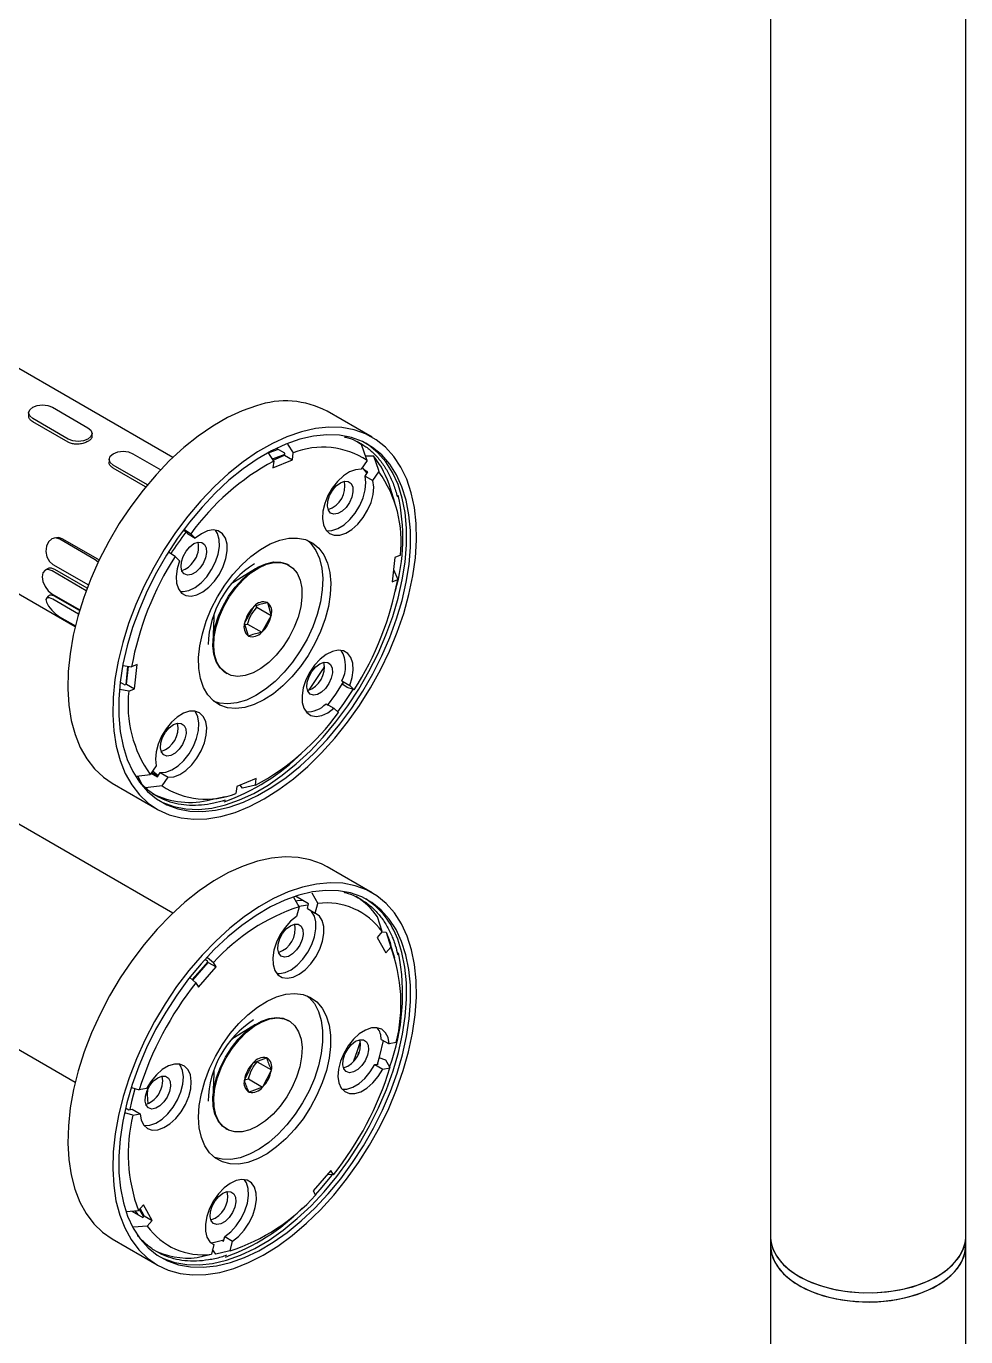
# Model space of a CAD drawing. Extents: x -1084 to 1049, y -151 to 450.
# Drawn here: x -527.2 to -457, y 95.3 to 193.1 of the extents above; entities that cross this region are included whole.
import ezdxf

# ---------------------------------------------------------------- set-up
doc = ezdxf.new("R2010")
doc.units = 0
doc.header["$LTSCALE"] = 23.1
doc.header["$MEASUREMENT"] = 0
doc.layers.get('0').update_dxf_attribs({"linetype": 'CONTINUOUS'})

msp = doc.modelspace()

# ---------------------------------------------------------------- linework, layer by layer
at = {"color": 7, "linetype": 'Continuous', "lineweight": 25}
for p, q in [((-471.58662, 307.57256), (-471.58662, 102.77738)), ((-457.00475, 102.77738), (-457.00475, 307.57256)), ((-516.22232, 160.94252), (-655.38003, 241.27656)), ((-662.67038, 228.64794), (-523.51266, 148.3139)), ((-516.22232, 126.92339), (-655.38003, 207.25742)), ((-662.67038, 194.62881), (-523.51266, 114.29477)), ((-525.21544, 164.69247), (-522.56405, 163.16186)), ((-501.34986, 162.45917), (-504.7039, 164.39542)), ((-526.9935, 164.26835), (-526.9936, 164.06763)), ((-524.03716, 162.08131), (-526.68855, 163.61192)), ((-524.03704, 162.31254), (-526.68843, 163.84315)), ((-522.25909, 162.53594), (-522.25899, 162.73666)), ((-508.35346, 161.53857), (-509.04751, 161.2919)), ((-507.86149, 161.25456), (-508.49371, 161.61953)), ((-507.65535, 161.9282), (-507.23124, 161.27592)), ((-502.44676, 162.12381), (-502.13034, 161.90344)), ((-520.98369, 160.79896), (-520.98379, 160.59824)), ((-519.20563, 161.22308), (-517.13216, 160.02609)), ((-508.68994, 160.6702), (-509.09028, 161.28593)), ((-508.74763, 160.16212), (-507.28893, 160.76784)), ((-508.68994, 160.6702), (-508.74763, 160.16212)), ((-508.74148, 160.74947), (-507.87813, 161.10797)), ((-507.87813, 161.10797), (-507.86149, 161.25456)), ((-507.87813, 161.10797), (-507.28893, 160.76784)), ((-507.28893, 160.76784), (-507.23124, 161.27592)), ((-501.71819, 160.71035), (-502.16733, 160.06006)), ((-501.83764, 161.05617), (-501.24362, 161.0571)), ((-518.25568, 158.74373), (-520.67874, 160.14254)), ((-518.12646, 158.90043), (-520.67862, 160.37376)), ((-501.65654, 159.86264), (-501.92494, 160.01758)), ((-501.86981, 159.55387), (-501.65654, 159.86264)), ((-501.86981, 159.55387), (-501.28061, 159.21373)), ((-501.28061, 159.21373), (-500.83147, 159.86402)), ((-499.64332, 157.58963), (-499.96329, 158.62284)), ((-524.91366, 154.95127), (-525.08794, 154.92404)), ((-522.0235, 153.30902), (-524.67489, 154.83963)), ((-521.83544, 153.33839), (-524.48682, 154.86901)), ((-515.29479, 155.41393), (-515.45014, 155.50361)), ((-515.36003, 155.57024), (-514.88342, 155.24352)), ((-515.13401, 155.26048), (-515.29479, 155.41393)), ((-515.13401, 155.26048), (-514.54482, 154.92034)), ((-514.54482, 154.92034), (-514.88342, 155.24352)), ((-516.05961, 153.54057), (-516.55072, 153.87722)), ((-499.22832, 153.6375), (-499.63947, 153.46677)), ((-525.17951, 152.95029), (-522.53064, 151.42113)), ((-521.79868, 153.12052), (-522.0235, 153.30902)), ((-516.05961, 153.54057), (-515.72101, 153.21739)), ((-507.53752, 152.89819), (-507.60019, 152.93437)), ((-499.63947, 153.46677), (-499.84416, 151.66415)), ((-525.59455, 152.61813), (-525.76835, 152.51791)), ((-522.69359, 150.99191), (-525.24764, 152.46633)), ((-522.62255, 151.18188), (-525.04747, 152.58175)), ((-510.05305, 152.63159), (-511.6136, 151.66515)), ((-499.84416, 151.66415), (-499.43301, 151.83488)), ((-499.73905, 152.58976), (-499.73187, 152.58798)), ((-499.73187, 152.58798), (-499.43301, 151.83488)), ((-525.24853, 150.76486), (-523.1722, 149.56622)), ((-525.50733, 150.59956), (-525.6647, 150.44269)), ((-523.26445, 149.25289), (-525.18086, 150.35921)), ((-523.19023, 149.5062), (-524.99271, 150.54675)), ((-510.86068, 148.5703), (-510.15188, 149.82731)), ((-509.94075, 149.75602), (-509.99775, 149.89651)), ((-509.94075, 149.75602), (-508.88019, 149.14377)), ((-509.16164, 150.11405), (-508.88019, 149.14377)), ((-524.6779, 149.05083), (-523.49897, 148.37025)), ((-513.17393, 148.96229), (-513.23044, 147.12759)), ((-508.88019, 149.14377), (-509.58899, 147.88675)), ((-510.57923, 147.60001), (-510.86068, 148.5703)), ((-510.83253, 148.47325), (-510.64954, 148.499)), ((-510.64954, 148.499), (-509.58899, 147.88675)), ((-519.94456, 145.41683), (-519.30546, 145.30051)), ((-519.6882, 144.00876), (-519.53674, 145.3426)), ((-518.89431, 145.47124), (-519.30546, 145.30051)), ((-519.099, 143.66862), (-518.89431, 145.47124)), ((-512.26601, 144.85205), (-512.20334, 144.81588)), ((-520.15493, 144.16046), (-519.80682, 143.9595)), ((-519.80682, 143.9595), (-519.6882, 144.00876)), ((-519.6882, 144.00876), (-519.099, 143.66862)), ((-504.06175, 143.27972), (-503.49807, 144.13482)), ((-503.60666, 144.25814), (-503.01746, 143.91801)), ((-503.44588, 144.10469), (-503.60666, 144.25814)), ((-503.20708, 143.76565), (-503.6064, 144.03109)), ((-503.49807, 144.13482), (-503.44588, 144.10469)), ((-502.67886, 143.59483), (-503.01746, 143.91801)), ((-519.51015, 143.49789), (-520.17824, 143.61949)), ((-519.51015, 143.49789), (-519.099, 143.66862)), ((-504.67538, 142.43251), (-504.06175, 143.27972)), ((-504.78285, 142.55519), (-504.19365, 142.21505)), ((-504.19365, 142.21505), (-503.85505, 141.89187)), ((-518.5209, 136.53238), (-518.84227, 137.15221)), ((-517.45786, 137.92166), (-517.907, 137.27137)), ((-517.83627, 137.37378), (-517.3736, 137.10669)), ((-517.47346, 137.25078), (-517.33091, 137.1685)), ((-517.3736, 137.10669), (-517.16033, 137.41547)), ((-517.16033, 137.41547), (-516.57114, 137.07533)), ((-517.02028, 136.42504), (-516.57114, 137.07533)), ((-520.74266, 136.61247), (-517.38861, 134.67622)), ((-511.44954, 136.36756), (-511.50723, 135.85947)), ((-509.99083, 136.97328), (-511.44954, 136.36756)), ((-511.0144, 136.25255), (-511.18884, 136.47581)), ((-510.04853, 136.46519), (-511.0144, 136.25255)), ((-510.04853, 136.46519), (-509.99083, 136.97328)), ((-513.37304, 135.39396), (-512.31829, 135.63356)), ((-501.34986, 128.44004), (-504.7039, 130.37629)), ((-505.83348, 128.43404), (-505.4011, 127.64445)), ((-506.79529, 127.38847), (-507.18456, 128.09932)), ((-506.08561, 127.60669), (-507.07529, 128.17802)), ((-506.79529, 127.38847), (-506.97679, 126.66891)), ((-506.1718, 127.26502), (-506.08561, 127.60669)), ((-506.1718, 127.26502), (-505.5826, 126.92488)), ((-505.5826, 126.92488), (-505.4011, 127.64445)), ((-500.59668, 125.53961), (-500.95038, 126.6567)), ((-500.59668, 125.53961), (-500.96929, 125.11303)), ((-500.6149, 125.51876), (-500.30064, 125.50526)), ((-500.30064, 125.50526), (-499.94694, 124.38817)), ((-500.96929, 125.11303), (-500.31954, 123.96159)), ((-500.31954, 123.96159), (-499.94694, 124.38817)), ((-499.64332, 123.5705), (-499.96329, 124.60371)), ((-513.63863, 123.33856), (-513.83549, 123.4522)), ((-513.5858, 123.24492), (-513.63863, 123.33856)), ((-513.63253, 123.61391), (-513.17974, 123.22933)), ((-514.74262, 121.92052), (-513.5858, 123.24492)), ((-514.31854, 121.39134), (-512.9966, 122.90479)), ((-513.5858, 123.24492), (-512.9966, 122.90479)), ((-512.9966, 122.90479), (-513.17974, 123.22933)), ((-514.50168, 121.71589), (-514.96552, 122.10984)), ((-514.50168, 121.71589), (-514.31854, 121.39134)), ((-510.05305, 118.61246), (-511.6136, 117.64602)), ((-507.53752, 118.87906), (-507.60019, 118.91524)), ((-511.6136, 117.64602), (-511.81567, 117.50618)), ((-500.6585, 117.49473), (-500.06931, 117.1546)), ((-502.35402, 116.50713), (-502.40849, 116.33104)), ((-502.35402, 116.50713), (-502.32909, 116.51171)), ((-502.33516, 116.49624), (-502.35402, 116.50713)), ((-499.53692, 117.25235), (-500.06931, 117.1546)), ((-510.87597, 114.45858), (-510.22234, 115.74093)), ((-510.22234, 115.74093), (-509.2168, 116.12025)), ((-509.92545, 115.82946), (-508.86489, 115.21722)), ((-501.13382, 115.61038), (-500.88102, 115.65679)), ((-501.13382, 115.61038), (-500.54462, 115.27024)), ((-500.88102, 115.65679), (-500.93719, 115.68921)), ((-500.84965, 116.15128), (-500.33696, 115.98084)), ((-513.17393, 114.94316), (-513.23044, 113.10846)), ((-510.8722, 114.47681), (-510.57909, 114.54712)), ((-510.57909, 114.54712), (-509.51853, 113.93487)), ((-508.86489, 115.21722), (-509.51853, 113.93487)), ((-500.54462, 115.27024), (-500.01223, 115.36799)), ((-519.30659, 113.89307), (-518.72624, 113.72914)), ((-518.19385, 113.82689), (-518.72624, 113.72914)), ((-509.51853, 113.93487), (-510.52407, 113.55555)), ((-519.20155, 111.84478), (-519.81699, 112.01862)), ((-519.75437, 112.37666), (-519.51115, 112.23626)), ((-519.51115, 112.23626), (-519.25836, 112.28267)), ((-519.25836, 112.28267), (-518.66916, 111.94253)), ((-519.20155, 111.84478), (-518.66916, 111.94253)), ((-512.26601, 110.83292), (-512.20334, 110.79674)), ((-504.41993, 107.70579), (-505.74187, 106.19234)), ((-504.23679, 107.38124), (-504.41993, 107.70579)), ((-504.23679, 107.38124), (-504.67372, 107.41523)), ((-505.74187, 106.19234), (-505.55873, 105.8678)), ((-519.7179, 104.64561), (-518.79153, 104.70896)), ((-518.41893, 105.13554), (-518.79153, 104.70896)), ((-518.35838, 104.32424), (-518.66027, 104.85923)), ((-517.76918, 103.9841), (-518.41893, 105.13554)), ((-519.28683, 104.67509), (-518.46588, 104.20117)), ((-519.02758, 104.67158), (-518.83469, 104.41408)), ((-518.46588, 104.20117), (-518.35838, 104.32424)), ((-518.35838, 104.32424), (-517.76918, 103.9841)), ((-518.14179, 103.55752), (-517.76918, 103.9841)), ((-518.14179, 103.55752), (-519.15802, 103.48803)), ((-512.43705, 102.42669), (-512.35087, 102.76836)), ((-512.35087, 102.76836), (-511.76168, 102.42822)), ((-471.58662, 102.77738), (-471.58662, 102.097)), ((-457.00475, 102.097), (-457.00475, 102.77738)), ((-520.74266, 102.59334), (-517.38861, 100.65709)), ((-513.39797, 102.312), (-513.11927, 102.35772)), ((-513.15587, 102.17225), (-513.33737, 101.45268)), ((-513.32357, 102.26906), (-513.15587, 102.17225)), ((-513.01757, 101.46325), (-513.24963, 101.80056)), ((-513.11927, 102.35772), (-512.41322, 102.52118)), ((-512.54097, 102.48668), (-512.43705, 102.42669)), ((-511.94318, 101.70866), (-511.76168, 102.42822)), ((-471.58662, 102.097), (-471.58662, 74.99707)), ((-457.00475, 74.99707), (-457.00475, 102.097))]:
    msp.add_line(p, q, dxfattribs=at)
at = {"color": 7, "linetype": 'Continuous', "lineweight": 25, "flags": 128}
for points in [[(-526.68843, 163.84315), (-526.91421, 164.03818), (-526.9935, 164.26817), (-526.91421, 164.49811), (-526.68843, 164.69298), (-526.35052, 164.82313), (-525.95193, 164.86873), (-525.55335, 164.82285), (-525.21544, 164.69247)], [(-509.9811, 164.79578), (-511.05609, 164.42149), (-512.14665, 163.91726), (-513.24259, 163.28778), (-514.33368, 162.53895), (-515.40974, 161.67776), (-516.46071, 160.71223), (-517.47679, 159.65139), (-518.44848, 158.50515), (-519.36673, 157.2842), (-520.22294, 155.99994), (-521.00913, 154.66437), (-521.71796, 153.28996), (-522.3428, 151.88953), (-522.87784, 150.47617), (-523.31806, 149.06307), (-523.65936, 147.66342), (-523.89855, 146.29029), (-524.03341, 144.9565), (-524.06266, 143.6745), (-523.98604, 142.45628), (-523.80427, 141.31319), (-523.51903, 140.25591), (-523.133, 139.29431), (-522.64977, 138.43738), (-522.07386, 137.69311), (-521.41065, 137.06845), (-520.74266, 136.61247)], [(-522.56405, 163.16186), (-522.33827, 162.96683), (-522.25899, 162.73684), (-522.33827, 162.5069), (-522.56405, 162.31203), (-522.90196, 162.18188), (-523.30055, 162.13628), (-523.69914, 162.18216), (-524.03704, 162.31254)], [(-506.62706, 162.85953), (-507.70205, 162.48524), (-508.7926, 161.98101), (-509.88854, 161.35154), (-510.97964, 160.60271), (-512.05569, 159.74151), (-513.10667, 158.77598), (-514.12274, 157.71514), (-515.09444, 156.5689), (-516.01268, 155.34795), (-516.86889, 154.0637), (-517.65509, 152.72813), (-518.36391, 151.35371), (-518.98876, 149.95329), (-519.52379, 148.53992), (-519.96401, 147.12682), (-520.30532, 145.72717), (-520.54451, 144.35404), (-520.67936, 143.02025), (-520.70862, 141.73826), (-520.632, 140.52003), (-520.45022, 139.37694), (-520.16499, 138.31966), (-519.77895, 137.35807), (-519.29573, 136.50113), (-518.71982, 135.75686), (-518.05661, 135.1322), (-517.31228, 134.63299), (-516.4938, 134.26387), (-515.60879, 134.02831), (-514.66553, 133.9285), (-513.67282, 133.96538), (-512.63993, 134.13859), (-511.5765, 134.44652), (-510.49246, 134.88629), (-509.39793, 135.45381), (-508.30313, 136.14376), (-507.21829, 136.94972), (-506.15353, 137.86415), (-505.1188, 138.87852), (-504.12375, 139.98335), (-503.17768, 141.16833), (-502.28941, 142.42239), (-501.46725, 143.73384), (-500.71887, 145.09041), (-500.05125, 146.47946), (-499.47063, 147.888), (-498.98244, 149.30288), (-498.59122, 150.7109), (-498.30063, 152.09892), (-498.11339, 153.45396), (-498.03124, 154.76338), (-498.05495, 156.01495), (-498.1843, 157.19699), (-498.41808, 158.29846), (-498.7541, 159.30907), (-499.18924, 160.2194), (-499.71943, 161.02094), (-500.33971, 161.7062), (-501.0443, 162.2688), (-501.82662, 162.70347), (-502.67936, 163.00616), (-503.59456, 163.17404), (-504.56368, 163.20555), (-505.57767, 163.10038), (-506.62706, 162.85953)], [(-506.73389, 162.30271), (-507.78329, 161.93638), (-508.84796, 161.4413), (-509.91764, 160.82224), (-510.98205, 160.08517), (-512.03093, 159.23717), (-513.05417, 158.28643), (-514.04192, 157.24208), (-514.98467, 156.1142), (-515.87334, 154.91364), (-516.69938, 153.65196), (-517.45482, 152.34133), (-518.13239, 150.99434), (-518.72557, 149.62399), (-519.22864, 148.24347), (-519.63676, 146.86607), (-519.946, 145.50505), (-520.15338, 144.17353), (-520.2569, 142.88433), (-520.25557, 141.64987), (-520.1494, 140.48202), (-519.9394, 139.39205), (-519.62761, 138.39044), (-519.21703, 137.48684), (-518.71161, 136.68996), (-518.11621, 136.00747), (-517.43658, 135.44594), (-516.67925, 135.01078), (-515.85153, 134.70618), (-514.96137, 134.53507), (-514.01736, 134.49911), (-513.02859, 134.59863), (-512.00458, 134.83269), (-510.95518, 135.19902), (-509.89051, 135.69409), (-508.82083, 136.31315), (-507.75642, 137.05022), (-506.70754, 137.89822), (-505.6843, 138.84897), (-504.69655, 139.89331), (-503.7538, 141.02119), (-502.86513, 142.22175), (-502.03909, 143.48343), (-501.28365, 144.79407), (-500.60608, 146.14105), (-500.0129, 147.5114), (-499.50983, 148.89193), (-499.10171, 150.26933), (-498.79247, 151.63034), (-498.58509, 152.96186), (-498.48157, 154.25106), (-498.4829, 155.48553), (-498.58907, 156.65337), (-498.79907, 157.74335), (-499.11086, 158.74496), (-499.52144, 159.64855), (-500.02686, 160.44543), (-500.62226, 161.12792), (-501.30189, 161.68945), (-502.05922, 162.12462), (-502.88694, 162.42922), (-503.7771, 162.60032), (-504.72111, 162.63629), (-505.70988, 162.53676), (-506.73389, 162.30271)], [(-517.22206, 135.30492), (-516.97385, 135.18085), (-516.14612, 134.87625), (-515.25597, 134.70514), (-514.31196, 134.66918), (-513.32319, 134.7687), (-512.29917, 135.00275), (-511.24978, 135.36908), (-510.18511, 135.86416), (-509.11542, 136.48322), (-508.05102, 137.22029), (-507.00214, 138.06829), (-505.9789, 139.01903), (-504.99115, 140.06338), (-504.0484, 141.19126), (-503.15972, 142.39182), (-502.33369, 143.6535), (-501.57825, 144.96414), (-500.90068, 146.31112), (-500.3075, 147.68147), (-499.80442, 149.06199), (-499.3963, 150.43939), (-499.08707, 151.80041), (-498.87969, 153.13193), (-498.77617, 154.42113), (-498.7775, 155.6556), (-498.88367, 156.82344), (-499.09367, 157.91341), (-499.40546, 158.91502), (-499.81604, 159.81862), (-500.32146, 160.6155), (-500.91686, 161.29799), (-501.59649, 161.85952), (-501.81101, 162.00054)], [(-501.71819, 160.71035), (-501.76342, 160.84131), (-502.13034, 161.90344)], [(-520.67862, 160.37376), (-520.90441, 160.56879), (-520.98369, 160.79878), (-520.90441, 161.02872), (-520.67862, 161.22359), (-520.34072, 161.35374), (-519.94213, 161.39934), (-519.54354, 161.35346), (-519.20563, 161.22308)], [(-507.87175, 161.16417), (-508.72225, 160.84239), (-508.74765, 160.83142)], [(-501.24362, 161.0571), (-500.8767, 159.99498), (-500.83147, 159.86402)], [(-502.16733, 160.06006), (-502.5857, 160.02886), (-503.03527, 159.85938), (-503.49053, 159.56122), (-503.92563, 159.15134), (-504.31586, 158.65299), (-504.63907, 158.09447), (-504.87689, 157.5075), (-505.01584, 156.92541), (-505.04801, 156.38124), (-504.97159, 155.9059), (-504.79091, 155.52637), (-504.51623, 155.2642), (-504.16314, 155.13428), (-503.75171, 155.14398), (-503.30528, 155.29276), (-502.8492, 155.57217), (-502.40938, 155.96634), (-502.01077, 156.45289), (-501.67603, 157.00419), (-501.42415, 157.58895), (-501.26943, 158.17396), (-501.22066, 158.726), (-501.28061, 159.21373)], [(-504.7515, 155.47428), (-504.3409, 155.48412), (-503.89447, 155.6329), (-503.4384, 155.9123), (-502.99857, 156.30647), (-502.59997, 156.79302), (-502.26523, 157.34433), (-502.01334, 157.92909), (-501.85863, 158.51409), (-501.80986, 159.06614), (-501.86981, 159.55387)], [(-501.71552, 159.77725), (-501.98751, 160.08381), (-502.08373, 160.18111)], [(-504.30097, 158.4836), (-504.0215, 158.81321), (-503.70986, 159.04749), (-503.39981, 159.16105), (-503.12496, 159.14158), (-502.91509, 158.9912), (-502.79294, 158.7262), (-502.77176, 158.37529), (-502.85383, 157.97651), (-503.03026, 157.57307), (-503.28193, 157.20868), (-503.58158, 156.92284), (-503.89672, 156.74652), (-504.19321, 156.69882), (-504.43892, 156.78492), (-504.60722, 156.99548), (-504.67988, 157.3077), (-504.64902, 157.68772), (-504.51798, 158.09438), (-504.30097, 158.4836)], [(-524.67489, 154.83963), (-524.97594, 154.93043), (-525.26957, 154.86358), (-525.51108, 154.64928), (-525.66369, 154.32013), (-525.70419, 153.92626), (-525.62639, 153.52762), (-525.44215, 153.1849), (-525.17951, 152.95029)], [(-515.72101, 153.21739), (-515.90314, 152.62913), (-515.98112, 152.06496), (-515.95052, 151.55691), (-515.81308, 151.13381), (-515.5766, 150.81971), (-515.25452, 150.63242), (-514.86511, 150.58259), (-514.43049, 150.67304), (-513.97534, 150.89864), (-513.52549, 151.24658), (-513.1065, 151.6971), (-512.74215, 152.22463), (-512.45313, 152.7992), (-512.25585, 153.3882), (-512.16151, 153.95819), (-512.17547, 154.47679), (-512.29693, 154.91456), (-512.51901, 155.24665), (-512.82908, 155.4542), (-513.20955, 155.52542), (-513.63881, 155.45628), (-514.09248, 155.2507), (-514.54482, 154.92034)], [(-515.68494, 150.93419), (-515.45431, 150.92273), (-515.01969, 151.01318), (-514.56453, 151.23878), (-514.11469, 151.58672), (-513.6957, 152.03724), (-513.33135, 152.56477), (-513.04233, 153.13934), (-512.84505, 153.72834), (-512.75071, 154.29832), (-512.76467, 154.81692), (-512.88613, 155.2547), (-513.04196, 155.51247)], [(-515.23441, 153.94352), (-514.95494, 154.27313), (-514.6433, 154.5074), (-514.33325, 154.62096), (-514.0584, 154.60149), (-513.84853, 154.45111), (-513.72639, 154.18611), (-513.7052, 153.8352), (-513.78727, 153.43642), (-513.9637, 153.03298), (-514.21538, 152.66859), (-514.51502, 152.38275), (-514.83016, 152.20643), (-515.12665, 152.15873), (-515.37237, 152.24483), (-515.54067, 152.4554), (-515.61333, 152.76761), (-515.58246, 153.14763), (-515.45143, 153.55429), (-515.23441, 153.94352)], [(-512.33975, 151.40291), (-511.73439, 152.20334), (-511.07862, 152.92628), (-510.38641, 153.55632), (-509.67253, 154.08004), (-508.95219, 154.48627), (-508.24073, 154.76636), (-507.55332, 154.91433), (-506.90462, 154.92704), (-506.30845, 154.80421), (-505.77751, 154.54846), (-505.32312, 154.16524), (-504.95497, 153.66271), (-504.6809, 153.0516), (-504.50676, 152.34492), (-504.43625, 151.55773), (-504.47088, 150.70682), (-504.60991, 149.81031), (-504.85037, 148.88733), (-505.18715, 147.95752), (-505.61306, 147.04073), (-506.11903, 146.15647), (-506.69427, 145.32361), (-507.32652, 144.55989), (-508.00231, 143.88159), (-508.70723, 143.30317), (-509.42626, 142.83695), (-510.14408, 142.49287), (-510.84538, 142.27827), (-511.51522, 142.19771), (-512.13933, 142.25292), (-512.70439, 142.44272), (-513.19837, 142.76306), (-513.61074, 143.20712), (-513.9327, 143.76542), (-514.15741, 144.42609), (-514.28006, 145.17502), (-514.29805, 145.99626), (-514.21099, 146.8723), (-514.02074, 147.78448), (-513.73134, 148.71336), (-513.34898, 149.63913), (-512.8818, 150.54206), (-512.33975, 151.40291)], [(-506.18734, 154.75988), (-505.91232, 154.50537), (-505.54417, 154.00285), (-505.2701, 153.39174), (-505.09596, 152.68506), (-505.02545, 151.89787), (-505.06008, 151.04696), (-505.1991, 150.15045), (-505.43957, 149.22746), (-505.77635, 148.29766), (-506.20226, 147.38086), (-506.70822, 146.49661), (-507.28346, 145.66375), (-507.91572, 144.90003), (-508.59151, 144.22173), (-509.29643, 143.64331), (-510.01546, 143.17709), (-510.73328, 142.83301), (-511.43458, 142.6184), (-512.10442, 142.53785), (-512.72852, 142.59306), (-513.14033, 142.71565)], [(-512.26601, 144.85205), (-512.36262, 144.91265), (-512.72221, 145.24744), (-512.99216, 145.69941), (-513.16378, 146.25402), (-513.23157, 146.89347), (-513.19334, 147.59719), (-513.05032, 148.34256), (-512.80712, 149.10563), (-512.47154, 149.86188), (-512.05438, 150.58699), (-511.56903, 151.25766), (-511.03111, 151.85233), (-510.45789, 152.3519), (-509.86781, 152.7403), (-509.27982, 153.00506), (-508.71284, 153.13765), (-508.18507, 153.13383), (-507.71349, 152.99371), (-507.60019, 152.93437)], [(-506.66882, 149.7841), (-506.86271, 149.02683), (-507.15327, 148.2641), (-507.53116, 147.52043), (-507.98424, 146.81972), (-508.49795, 146.18449), (-509.05576, 145.63516), (-509.63976, 145.18938), (-510.23118, 144.86148), (-510.811, 144.662), (-511.36059, 144.59736), (-511.86228, 144.66962), (-512.29995, 144.87647), (-512.65954, 145.21126), (-512.92949, 145.66323), (-513.10111, 146.21785), (-513.1689, 146.85729), (-513.13067, 147.56101), (-512.98765, 148.30638), (-512.74445, 149.06945), (-512.40887, 149.8257), (-511.99171, 150.55081), (-511.50636, 151.22148), (-510.96844, 151.81616), (-510.39522, 152.31572), (-509.80514, 152.70413), (-509.21715, 152.96888), (-508.65017, 153.10147), (-508.1224, 153.09765), (-507.65082, 152.95753), (-507.25057, 152.68561), (-506.93453, 152.29065), (-506.71286, 151.78532), (-506.59267, 151.18587), (-506.57783, 150.51158), (-506.66882, 149.7841)], [(-525.24764, 152.46633), (-525.52952, 152.56428), (-525.76855, 152.5178), (-525.92835, 152.33396), (-525.98458, 152.04077), (-525.92869, 151.68284), (-525.76918, 151.31468), (-525.53034, 150.99233), (-525.24853, 150.76486)], [(-511.6136, 151.66515), (-511.75251, 151.5722), (-511.81567, 151.52531)], [(-525.18086, 150.35921), (-525.44356, 150.47211), (-525.62798, 150.46824), (-525.70605, 150.34817), (-525.66588, 150.13019), (-525.51358, 149.84748), (-525.27234, 149.54308), (-524.97889, 149.26334), (-524.6779, 149.05083)], [(-513.15388, 149.20721), (-513.15927, 149.16304), (-513.17393, 148.96229)], [(-503.01746, 143.91801), (-502.83533, 144.50626), (-502.75735, 145.07043), (-502.78795, 145.57849), (-502.92539, 146.00158), (-503.16187, 146.31569), (-503.48395, 146.50297), (-503.87336, 146.5528), (-504.30798, 146.46235), (-504.76313, 146.23675), (-505.21298, 145.88881), (-505.63197, 145.43829), (-505.99632, 144.91076), (-506.28534, 144.33619), (-506.48262, 143.74719), (-506.57696, 143.17721), (-506.563, 142.65861), (-506.44154, 142.22083), (-506.21946, 141.88874), (-505.90939, 141.68119), (-505.52892, 141.60997), (-505.09966, 141.67911), (-504.64599, 141.8847), (-504.19365, 142.21505)], [(-519.59859, 145.34846), (-519.64046, 145.03445), (-519.73368, 143.98987)], [(-505.83518, 144.97238), (-505.55571, 145.30199), (-505.24407, 145.53627), (-504.93402, 145.64983), (-504.65917, 145.63036), (-504.44931, 145.47998), (-504.32716, 145.21497), (-504.30597, 144.86407), (-504.38804, 144.46529), (-504.56447, 144.06185), (-504.81615, 143.69746), (-505.11579, 143.41162), (-505.43093, 143.23529), (-505.72743, 143.1876), (-505.97314, 143.2737), (-506.14144, 143.48426), (-506.2141, 143.79648), (-506.18323, 144.1765), (-506.0522, 144.58316), (-505.83518, 144.97238)], [(-503.90294, 141.93758), (-503.45432, 142.56189), (-502.75709, 143.6162)], [(-502.67886, 143.59483), (-502.73683, 143.61357), (-503.20708, 143.76565)], [(-516.57114, 137.07533), (-516.15277, 137.10653), (-515.7032, 137.27602), (-515.24793, 137.57417), (-514.81284, 137.98406), (-514.42261, 138.48241), (-514.0994, 139.04092), (-513.86158, 139.62789), (-513.72263, 140.20998), (-513.69046, 140.75415), (-513.76688, 141.2295), (-513.94756, 141.60903), (-514.22224, 141.8712), (-514.57533, 142.00112), (-514.98676, 141.99141), (-515.43319, 141.84263), (-515.88927, 141.56323), (-516.32909, 141.16906), (-516.72769, 140.68251), (-517.06244, 140.1312), (-517.31432, 139.54644), (-517.46904, 138.96144), (-517.51781, 138.40939), (-517.45786, 137.92166)], [(-517.16033, 137.41547), (-516.74197, 137.44667), (-516.29239, 137.61615), (-515.83713, 137.91431), (-515.40203, 138.32419), (-515.0118, 138.82254), (-514.6886, 139.38106), (-514.45078, 139.96803), (-514.31183, 140.55012), (-514.27966, 141.09429), (-514.35608, 141.56963), (-514.53676, 141.94916), (-514.57617, 142.00125)], [(-516.76863, 140.43229), (-516.48916, 140.7619), (-516.17751, 140.99618), (-515.86747, 141.10974), (-515.59262, 141.09027), (-515.38275, 140.93989), (-515.2606, 140.67489), (-515.23942, 140.32398), (-515.32149, 139.9252), (-515.49792, 139.52176), (-515.74959, 139.15737), (-516.04924, 138.87153), (-516.36438, 138.69521), (-516.66087, 138.64751), (-516.90658, 138.73361), (-517.07488, 138.94418), (-517.14754, 139.25639), (-517.11668, 139.63641), (-516.98564, 140.04307), (-516.76863, 140.43229)], [(-518.97073, 137.13585), (-518.94173, 137.13954), (-517.907, 137.27137)], [(-517.50554, 137.26948), (-517.72191, 137.3454), (-517.82735, 137.38669)], [(-517.7852, 137.44773), (-517.54745, 137.29442), (-517.47346, 137.25078)], [(-517.72647, 137.53275), (-517.6257, 137.44203), (-517.31462, 137.19208)], [(-517.02028, 136.42504), (-518.05501, 136.29321), (-518.23852, 136.26984)], [(-504.7039, 130.37629), (-505.11392, 130.58994), (-505.96119, 130.90355), (-506.8716, 131.08253), (-507.83664, 131.12522), (-508.84731, 131.03122), (-509.89416, 130.8014), (-510.96743, 130.43791), (-512.0571, 129.94415), (-513.15298, 129.32471), (-514.24486, 128.5854), (-515.32252, 127.7331), (-516.37592, 126.77579), (-517.39521, 125.72239), (-518.37089, 124.58274), (-519.29383, 123.36748), (-520.15543, 122.08796), (-520.94763, 120.75612), (-521.66304, 119.38441), (-522.29499, 117.98562), (-522.83757, 116.57282), (-523.28571, 115.1592), (-523.63524, 113.75796), (-523.88288, 112.38217), (-524.02633, 111.04469), (-524.06425, 109.758), (-523.99628, 108.53412), (-523.82305, 107.38448), (-523.54619, 106.3198), (-523.16828, 105.35003), (-522.69285, 104.48422), (-522.12433, 103.73046), (-521.46804, 103.09578), (-520.74266, 102.59334)], [(-498.72285, 125.21092), (-499.15002, 126.12978), (-499.6726, 126.94051), (-500.28572, 127.63555), (-500.98365, 128.20839), (-501.75988, 128.65369), (-502.60715, 128.9673), (-503.51755, 129.14629), (-504.4826, 129.18898), (-505.49326, 129.09497), (-506.54012, 128.86515), (-507.61339, 128.50166), (-508.70306, 128.0079), (-509.79894, 127.38846), (-510.89081, 126.64915), (-511.96848, 125.79685), (-513.02188, 124.83954), (-514.04117, 123.78614), (-515.01684, 122.64649), (-515.93979, 121.43123), (-516.80138, 120.15171), (-517.59358, 118.81987), (-518.309, 117.44816), (-518.94095, 116.04937), (-519.48353, 114.63657), (-519.93167, 113.22295), (-520.28119, 111.82171), (-520.52884, 110.44592), (-520.67229, 109.10844), (-520.7102, 107.82176), (-520.64223, 106.59788), (-520.46901, 105.44823), (-520.19215, 104.38355), (-519.81423, 103.41378), (-519.3388, 102.54797), (-518.77028, 101.79421), (-518.11399, 101.15953), (-517.37605, 100.64986), (-516.56336, 100.26996), (-515.68349, 100.02337), (-514.74467, 99.91241), (-513.75566, 99.93809), (-512.7257, 100.1002), (-511.66439, 100.3972), (-510.58166, 100.82633), (-509.48761, 101.38358), (-508.39245, 102.06374), (-507.30642, 102.86048), (-506.23964, 103.76634), (-505.20208, 104.77288), (-504.20343, 105.87068), (-503.25301, 107.04952), (-502.3597, 108.29836), (-501.53183, 109.60557), (-500.77714, 110.95892), (-500.10267, 112.34579), (-499.51473, 113.75323), (-499.01879, 115.16809), (-498.61948, 116.57717), (-498.32055, 117.96731), (-498.12478, 119.32553), (-498.03399, 120.63914), (-498.04903, 121.8959), (-498.16977, 123.08405), (-498.39508, 124.1925), (-498.72285, 125.21092)], [(-499.13764, 124.7955), (-499.55532, 125.69156), (-500.06752, 126.4803), (-500.66929, 127.15414), (-501.35485, 127.70657), (-502.1176, 128.13229), (-502.95018, 128.42719), (-503.84458, 128.58843), (-504.79218, 128.61446), (-505.78387, 128.50502), (-506.81008, 128.26118), (-507.86094, 127.88528), (-508.92632, 127.38094), (-509.99597, 126.75301), (-511.05959, 126.00755), (-512.10693, 125.15173), (-513.1279, 124.1938), (-514.11267, 123.14298), (-515.05176, 122.00939), (-515.93612, 120.80395), (-516.75725, 119.53827), (-517.50722, 118.22453), (-518.17882, 116.87539), (-518.76557, 115.50385), (-519.26184, 114.1231), (-519.66283, 112.74645), (-519.96469, 111.38716), (-520.16452, 110.05831), (-520.26037, 108.7727), (-520.25134, 107.54272), (-520.13751, 106.38021), (-519.91997, 105.29637), (-519.60083, 104.30163), (-519.18315, 103.40557), (-518.67095, 102.61683), (-518.06918, 101.94299), (-517.38362, 101.39056), (-516.62087, 100.96484), (-515.78829, 100.66994), (-514.89389, 100.5087), (-513.94629, 100.48267), (-512.9546, 100.59211), (-511.92839, 100.83595), (-510.87753, 101.21185), (-509.81215, 101.71619), (-508.74249, 102.34412), (-507.67888, 103.08958), (-506.63154, 103.9454), (-505.61057, 104.90333), (-504.6258, 105.95415), (-503.68671, 107.08774), (-502.80235, 108.29318), (-501.98122, 109.55886), (-501.23125, 110.8726), (-500.55965, 112.22174), (-499.9729, 113.59328), (-499.47663, 114.97403), (-499.07564, 116.35068), (-498.77378, 117.70997), (-498.57395, 119.03882), (-498.4781, 120.32443), (-498.48713, 121.55441), (-498.60096, 122.71692), (-498.8185, 123.80076), (-499.13764, 124.7955)], [(-506.5317, 127.86421), (-506.9137, 127.83084), (-507.01142, 127.8188)], [(-506.10945, 127.5122), (-506.32451, 127.4907), (-506.78398, 127.42217)], [(-506.97679, 126.66891), (-507.42524, 126.31276), (-507.84103, 125.85572), (-508.20056, 125.32372), (-508.4834, 124.74697), (-508.67351, 124.15823), (-508.76008, 123.59092), (-508.7382, 123.07725), (-508.60911, 122.64639), (-508.38015, 122.3228), (-508.0643, 122.12486), (-507.67952, 122.0638), (-507.24764, 122.1431), (-506.79318, 122.35824), (-506.34196, 122.69702), (-505.91959, 123.14019), (-505.55005, 123.6626), (-505.25432, 124.23458), (-505.0492, 124.82366), (-504.94633, 125.39639), (-504.95156, 125.92024), (-505.06459, 126.36548), (-505.27899, 126.70682), (-505.5826, 126.92488)], [(-508.45182, 122.41445), (-508.26872, 122.40394), (-507.83684, 122.48323), (-507.38238, 122.69837), (-506.93116, 123.03715), (-506.50878, 123.48033), (-506.13924, 124.00274), (-505.84352, 124.57472), (-505.6384, 125.1638), (-505.53553, 125.73652), (-505.54076, 126.26038), (-505.65378, 126.70561), (-505.86819, 127.04696), (-506.0041, 127.16821)], [(-507.13032, 126.10063), (-506.8528, 126.08829), (-506.63885, 125.94456), (-506.51162, 125.68501), (-506.48493, 125.33777), (-506.56165, 124.94047), (-506.73348, 124.53616), (-506.98179, 124.16866), (-507.27967, 123.87778), (-507.59485, 123.69506), (-507.89317, 123.64029), (-508.1423, 123.7194), (-508.31525, 123.92383), (-508.39327, 124.23142), (-508.36791, 124.60884), (-508.24192, 125.01519), (-508.02895, 125.40643), (-507.75208, 125.74017), (-507.44131, 125.98024), (-507.13032, 126.10063)], [(-500.30064, 125.50526), (-500.00375, 124.7309), (-499.96329, 124.60371)], [(-517.22206, 101.28579), (-516.91547, 101.13491), (-516.08289, 100.84001), (-515.18849, 100.67877), (-514.24089, 100.65274), (-513.2492, 100.76218), (-512.22299, 101.00602), (-511.17213, 101.38192), (-510.10674, 101.88626), (-509.03709, 102.51419), (-507.97348, 103.25965), (-506.92614, 104.11546), (-505.90517, 105.0734), (-504.9204, 106.12422), (-503.98131, 107.2578), (-503.09694, 108.46325), (-502.27582, 109.72893), (-501.52585, 111.04267), (-500.85425, 112.3918), (-500.26749, 113.76335), (-499.77123, 115.1441), (-499.37023, 116.52075), (-499.06837, 117.88004), (-498.86855, 119.20889), (-498.7727, 120.4945), (-498.78173, 121.72448), (-498.89556, 122.88699), (-499.11309, 123.97083), (-499.43224, 124.96557)], [(-513.60605, 123.28082), (-514.16571, 122.67472), (-514.77286, 121.96021)], [(-507.77693, 120.86117), (-507.11386, 120.91875), (-506.49886, 120.84057), (-505.94504, 120.62828), (-505.4642, 120.28642), (-505.06658, 119.82226), (-504.76067, 119.2457), (-504.55299, 118.56903), (-504.44795, 117.80667), (-504.4478, 116.97487), (-504.55255, 116.09136), (-504.75995, 115.17497), (-505.06559, 114.24522), (-505.46296, 113.32195), (-505.94358, 112.42481), (-506.49721, 111.57294), (-507.11206, 110.78449), (-507.77501, 110.07626), (-508.47195, 109.46335), (-509.188, 108.95883), (-509.90792, 108.57344), (-510.61636, 108.3154), (-511.29822, 108.19021), (-511.93896, 108.20054), (-512.52494, 108.34616), (-513.04365, 108.62398), (-513.48406, 109.02807), (-513.83676, 109.54982), (-514.09424, 110.17811), (-514.25102, 110.89954), (-514.30376, 111.69875), (-514.25132, 112.5587), (-514.09483, 113.46106), (-513.83762, 114.3866), (-513.48518, 115.31559), (-513.04501, 116.22823), (-512.5265, 117.10508), (-511.94069, 117.92743), (-511.30008, 118.67777), (-510.61832, 119.34011), (-509.90994, 119.90032), (-509.19003, 120.34646), (-508.47394, 120.66904), (-507.77693, 120.86117)], [(-506.18734, 120.74075), (-506.05339, 120.62655), (-505.65578, 120.16239), (-505.34987, 119.58584), (-505.14218, 118.90917), (-505.03715, 118.14681), (-505.037, 117.31501), (-505.14174, 116.4315), (-505.34915, 115.5151), (-505.65479, 114.58536), (-506.05215, 113.66208), (-506.53278, 112.76495), (-507.08641, 111.91307), (-507.70126, 111.12462), (-508.36421, 110.4164), (-509.06114, 109.80349), (-509.7772, 109.29896), (-510.49712, 108.91358), (-511.20556, 108.65554), (-511.88741, 108.53035), (-512.52816, 108.54067), (-513.11413, 108.6863), (-513.14033, 108.69651)], [(-512.26601, 110.83292), (-512.52706, 111.0219), (-512.84948, 111.40846), (-513.07816, 111.90642), (-513.20576, 112.49975), (-513.22817, 113.1694), (-513.14467, 113.89384), (-512.95796, 114.64979), (-512.67402, 115.41294), (-512.30198, 116.15877), (-511.85381, 116.86332), (-511.34391, 117.50393), (-510.78866, 118.06001), (-510.20591, 118.51369), (-509.61439, 118.85039), (-509.03312, 119.0593), (-508.48078, 119.13368), (-507.97511, 119.07116), (-507.60019, 118.91524)], [(-508.73268, 111.91826), (-509.30398, 111.41134), (-509.89348, 111.01455), (-510.48224, 110.74064), (-511.05134, 110.59843), (-511.58249, 110.59247), (-512.05861, 110.72297), (-512.46439, 110.98572), (-512.78681, 111.37229), (-513.01549, 111.87024), (-513.14309, 112.46358), (-513.1655, 113.13322), (-513.082, 113.85766), (-512.89529, 114.61361), (-512.61135, 115.37676), (-512.23931, 116.1226), (-511.79114, 116.82714), (-511.28124, 117.46775), (-510.72599, 118.02383), (-510.14324, 118.47751), (-509.55172, 118.81422), (-508.97045, 119.02312), (-508.41811, 119.0975), (-507.91244, 119.03498), (-507.4697, 118.83756), (-507.10413, 118.51159), (-506.82747, 118.06754), (-506.64861, 117.51969), (-506.5733, 116.88565), (-506.60397, 116.18579), (-506.73962, 115.4426), (-506.9759, 114.67998), (-507.30521, 113.92244), (-507.71697, 113.19432), (-508.19795, 112.51903), (-508.73268, 111.91826)], [(-500.06931, 117.1546), (-500.15353, 117.62383), (-500.34146, 117.99548), (-500.62243, 118.24844), (-500.98048, 118.36836), (-501.39528, 118.34843), (-501.84328, 118.18977), (-502.29905, 117.9014), (-502.73669, 117.49968), (-503.13138, 117.00744), (-503.46069, 116.45261), (-503.70592, 115.8667), (-503.85316, 115.28299), (-503.89404, 114.7346), (-503.82624, 114.25268), (-503.65362, 113.8646), (-503.38596, 113.59238), (-503.03847, 113.45148), (-502.63089, 113.44991), (-502.18635, 113.58776), (-501.73009, 113.85719), (-501.28802, 114.2429), (-500.88524, 114.72301), (-500.54462, 115.27024)], [(-502.26024, 117.47022), (-501.98273, 117.45788), (-501.76877, 117.31414), (-501.64155, 117.05459), (-501.61485, 116.70735), (-501.69158, 116.31005), (-501.8634, 115.90574), (-502.11171, 115.53824), (-502.40959, 115.24736), (-502.72477, 115.06464), (-503.02309, 115.00987), (-503.27223, 115.08898), (-503.44518, 115.29341), (-503.5232, 115.601), (-503.49784, 115.97842), (-503.37185, 116.38477), (-503.15888, 116.77601), (-502.882, 117.10975), (-502.57123, 117.34983), (-502.26024, 117.47022)], [(-502.69456, 115.88606), (-502.42261, 116.67471), (-502.21807, 117.33654)], [(-500.95093, 115.64395), (-500.77149, 116.26774), (-500.5008, 117.4037)], [(-518.66916, 111.94253), (-518.58494, 111.4733), (-518.39701, 111.10165), (-518.11604, 110.84869), (-517.75799, 110.72877), (-517.34319, 110.7487), (-516.89519, 110.90736), (-516.43942, 111.19573), (-516.00178, 111.59745), (-515.60709, 112.08969), (-515.27778, 112.64452), (-515.03255, 113.23043), (-514.88531, 113.81414), (-514.84443, 114.36253), (-514.91223, 114.84445), (-515.08485, 115.23253), (-515.35251, 115.50475), (-515.7, 115.64565), (-516.10758, 115.64722), (-516.55212, 115.50937), (-517.00838, 115.23995), (-517.45045, 114.85423), (-517.85323, 114.37412), (-518.19385, 113.82689)], [(-518.37456, 111.07281), (-518.34719, 111.0689), (-517.93239, 111.08884), (-517.48439, 111.2475), (-517.02862, 111.53587), (-516.59097, 111.93758), (-516.19629, 112.42983), (-515.86698, 112.98465), (-515.62174, 113.57056), (-515.47451, 114.15428), (-515.43362, 114.70267), (-515.50142, 115.18458), (-515.67405, 115.57267), (-515.73158, 115.65109)], [(-503.57083, 113.78254), (-503.22009, 113.79005), (-502.77554, 113.92789), (-502.31928, 114.19732), (-501.87721, 114.58304), (-501.47443, 115.06314), (-501.13382, 115.61038)], [(-500.33696, 115.98084), (-500.04786, 115.43525), (-500.01223, 115.36799)], [(-517.03872, 114.75685), (-516.7612, 114.74451), (-516.54724, 114.60078), (-516.42002, 114.34123), (-516.39333, 113.99399), (-516.47005, 113.59669), (-516.64188, 113.19238), (-516.89018, 112.82488), (-517.18807, 112.534), (-517.50325, 112.35128), (-517.80157, 112.29651), (-518.0507, 112.37562), (-518.22365, 112.58005), (-518.30167, 112.88764), (-518.27631, 113.26506), (-518.15032, 113.67141), (-517.93735, 114.06265), (-517.66048, 114.39639), (-517.34971, 114.63646), (-517.03872, 114.75685)], [(-513.15388, 115.18808), (-513.17138, 115.00175), (-513.17393, 114.94316)], [(-519.06169, 113.80991), (-519.30814, 112.86437), (-519.44125, 112.24909)], [(-518.12475, 113.72931), (-518.13211, 113.38126), (-518.09475, 112.69053)], [(-511.76168, 102.42822), (-511.31323, 102.78437), (-510.89744, 103.24141), (-510.53791, 103.77341), (-510.25507, 104.35016), (-510.06496, 104.9389), (-509.97839, 105.50621), (-510.00027, 106.01988), (-510.12936, 106.45074), (-510.35832, 106.77433), (-510.67417, 106.97227), (-511.05895, 107.03333), (-511.49083, 106.95404), (-511.94528, 106.73889), (-512.39651, 106.40011), (-512.81888, 105.95694), (-513.18842, 105.43453), (-513.48415, 104.86255), (-513.68927, 104.27347), (-513.79214, 103.70074), (-513.78691, 103.17689), (-513.67388, 102.73165), (-513.45948, 102.39031), (-513.15587, 102.17225)], [(-512.35087, 102.76836), (-511.90242, 103.1245), (-511.48663, 103.58155), (-511.12711, 104.11355), (-510.84426, 104.69029), (-510.65416, 105.27904), (-510.56759, 105.84635), (-510.58947, 106.36002), (-510.71856, 106.79088), (-510.8615, 107.02067)], [(-505.57435, 105.89548), (-505.215, 106.29428), (-504.3227, 107.36804)], [(-512.16864, 106.12643), (-511.89113, 106.11409), (-511.67717, 105.97036), (-511.54995, 105.71081), (-511.52325, 105.36357), (-511.59997, 104.96627), (-511.7718, 104.56196), (-512.02011, 104.19446), (-512.31799, 103.90358), (-512.63317, 103.72086), (-512.93149, 103.66609), (-513.18063, 103.7452), (-513.35358, 103.94963), (-513.4316, 104.25722), (-513.40624, 104.63464), (-513.28025, 105.04099), (-513.06727, 105.43223), (-512.7904, 105.76597), (-512.47963, 106.00604), (-512.16864, 106.12643)], [(-518.72625, 104.7837), (-518.45317, 104.35253), (-518.39959, 104.27705)], [(-471.58662, 102.77738), (-471.55305, 102.37395), (-471.37973, 101.78182), (-471.06219, 101.20995), (-470.60691, 100.66999), (-470.02315, 100.17293), (-469.32279, 99.72889), (-468.5201, 99.34691), (-467.63141, 99.03476), (-466.67481, 98.79881), (-465.66979, 98.64384)], [(-471.58662, 102.77738), (-471.57904, 102.58543), (-471.45758, 101.98901), (-471.19033, 101.40863), (-470.78272, 100.85613), (-470.24306, 100.34273), (-469.58233, 99.87889), (-468.81397, 99.47406), (-467.95364, 99.13648), (-467.01884, 98.87301), (-466.0286, 98.68903), (-465.00309, 98.58827), (-463.96317, 98.57279), (-462.93003, 98.64291), (-461.92469, 98.79719), (-460.96761, 99.0325), (-460.07828, 99.34404), (-459.27481, 99.72547), (-458.57355, 100.16903), (-457.98877, 100.66569), (-457.53239, 101.20534), (-457.21368, 101.77699)], [(-465.66979, 98.64384), (-464.63679, 98.57302), (-463.59684, 98.58779), (-462.57112, 98.68785), (-461.58051, 98.87116), (-460.64517, 99.13399), (-459.78415, 99.47099), (-459.01497, 99.8753), (-458.35329, 100.33868), (-457.81258, 100.85171), (-457.40384, 101.40394), (-457.1354, 101.98413), (-457.01273, 102.58047), (-457.00475, 102.77738)], [(-457.21368, 101.77699), (-457.03915, 102.36901), (-457.00475, 102.77738)], [(-471.58662, 102.097), (-471.58599, 102.04137), (-471.49807, 101.44299), (-471.26353, 100.85793), (-470.88715, 100.29808), (-470.37658, 99.77486), (-469.74222, 99.29891), (-468.99699, 98.87992), (-468.15605, 98.52643), (-467.23653, 98.24561), (-466.25714, 98.04321), (-465.23782, 97.92332), (-464.19932, 97.8884), (-463.16279, 97.93915), (-462.14931, 98.07455), (-461.17953, 98.29183), (-460.27319, 98.58658), (-459.44873, 98.95278), (-458.72294, 99.38299), (-458.1106, 99.86846), (-457.62416, 100.39929), (-457.27354, 100.96468), (-457.06588, 101.55312), (-457.00475, 102.097)], [(-471.58662, 102.097), (-471.55305, 101.69357), (-471.37973, 101.10143), (-471.06219, 100.52956), (-470.60691, 99.98961), (-470.02315, 99.49255), (-469.32279, 99.04851), (-468.5201, 98.66653), (-467.63141, 98.35438), (-466.67481, 98.11842), (-465.66979, 97.96346)], [(-465.66979, 97.96346), (-464.63679, 97.89264), (-463.59684, 97.90741), (-462.57112, 98.00747), (-461.58051, 98.19078), (-460.64517, 98.45361), (-459.78415, 98.79061), (-459.01497, 99.19491), (-458.35329, 99.6583), (-457.81258, 100.17133), (-457.40384, 100.72356), (-457.1354, 101.30375), (-457.01273, 101.90009), (-457.00475, 102.097)], [(-514.41177, 101.20727), (-513.4553, 101.42574), (-513.33737, 101.45268)], [(-511.94318, 101.70866), (-512.0611, 101.68172), (-513.01757, 101.46325)]]:
    msp.add_lwpolyline(points, dxfattribs=at)
at = {"color": 7, "linetype": 'Continuous', "lineweight": 25}
for centre, radius, start, end in [((-507.80565, 158.49074), 6.66979, 62.286906, 109.0361604), ((-505.00974, 155.77786), 5.92991, 56.2840464, 112.0012512), ((-499.94453, 144.44139), 18.4352, 118.3194385, 144.1297801), ((-506.73288, 156.61614), 7.06075, 16.5113519, 38.9737724), ((-508.12508, 154.66648), 8.95607, 353.4026362, 35.4742637), ((-505.18921, 158.77899), 1.81973, 287.9390505, 12.066326), ((-513.55256, 154.94182), 14.50737, 344.0851594, 12.675387), ((-496.53455, 141.18766), 23.48322, 142.843165, 147.6381968), ((-516.00301, 154.24284), 1.70204, 321.5055521, 12.7786297), ((-496.78298, 141.18797), 22.89487, 147.347978, 169.6519596), ((-515.96969, 153.97076), 1.51882, 285.5640259, 328.7756411), ((-506.22149, 146.75201), 7.36852, 121.9848665, 178.2685602), ((-521.95549, 155.94742), 22.89487, 327.347978, 349.6519596), ((-508.54055, 148.09039), 2.36924, 132.8517143, 168.313397), ((-509.44595, 149.24267), 0.91659, 71.9293459, 140.368807), ((-509.70102, 149.43164), 0.86984, 340.6741503, 51.6771375), ((-511.20032, 149.62368), 2.36924, 312.8517143, 348.313397), ((-510.03985, 148.28243), 0.86984, 160.6741503, 231.6771375), ((-510.29492, 148.47139), 0.91659, 251.9293459, 320.368807), ((-505.63124, 145.36804), 2.30885, 331.2679628, 30.5422017), ((-506.72417, 145.2682), 1.82037, 287.9571782, 12.0481983), ((-527.46378, 159.00141), 26.38581, 324.1794078, 328.8147112), ((-510.61339, 142.46892), 8.95607, 173.4026362, 215.4742637), ((-518.79394, 152.694), 18.4352, 298.3194385, 324.1297801), ((-506.16571, 143.86173), 1.90246, 266.3836125, 316.6255543), ((-517.65438, 140.72624), 1.81761, 287.8784842, 12.1268922), ((-517.48649, 149.77953), 15.41216, 289.2903597, 315.1528501), ((-513.72873, 141.35753), 5.92991, 236.2840464, 292.0012512), ((-514.96359, 141.37384), 6.18779, 243.1673764, 284.8948752), ((-502.26263, 113.45088), 14.6561, 108.0151137, 138.1492077), ((-504.76551, 122.55962), 5.1244, 35.5582374, 97.124837), ((-505.34921, 123.60681), 5.35271, 34.7351784, 58.3225716), ((-505.0333, 122.99375), 5.93801, 19.3943083, 57.135362), ((-508.90304, 125.7201), 1.81916, 288.1147264, 12.1087812), ((-511.33761, 120.15398), 12.15219, 346.1857762, 20.3913207), ((-515.02598, 120.89458), 15.96078, 340.0940016, 11.0281934), ((-495.50491, 106.55696), 24.30371, 141.4110466, 162.8360769), ((-506.2367, 112.74897), 7.34956, 122.5509882, 178.9851485), ((-504.03429, 117.09116), 1.82015, 287.9509779, 12.0543987), ((-502.09269, 117.49369), 1.43418, 0.0418094, 37.3838152), ((-508.55511, 114.08335), 2.351, 135.1662848, 170.8160579), ((-509.41228, 115.116), 1.0231, 78.9846838, 142.3511052), ((-509.61411, 115.44534), 0.78317, 343.065655, 59.5151657), ((-518.12983, 114.39502), 1.15555, 342.0318275, 18.3039718), ((-511.18576, 115.59245), 2.351, 315.1662848, 350.8160579), ((-523.23356, 122.54017), 24.30371, 321.4110466, 342.8360769), ((-518.81552, 114.37235), 1.81582, 288.0864908, 349.4067506), ((-510.12676, 114.23046), 0.78317, 163.065655, 239.5151657), ((-510.32859, 114.5598), 1.0231, 258.9846838, 322.3511052), ((-507.40086, 108.94315), 12.15219, 166.1857762, 200.3913207), ((-513.94259, 105.74733), 1.82007, 287.9485847, 12.0567919), ((-516.47584, 115.64625), 14.6561, 288.0151137, 318.1492077), ((-517.5645, 115.86763), 15.54311, 289.8519584, 315.0754149), ((-513.97296, 106.53751), 5.1244, 215.5582374, 277.124837), ((-515.07837, 106.8966), 5.72825, 242.1956123, 276.682735)]:
    msp.add_arc(centre, radius, start, end, dxfattribs=at)
for points, knots in [([(-526.68855, 163.61192), (-526.76133, 163.66542), (-526.90688, 163.77241), (-526.99779, 163.9434), (-526.9839, 164.04195), (-526.98034, 164.06722)], [0, 0, 0, 0, 0.42650813, 0.85291031, 1, 1, 1, 1]), ([(-522.27235, 162.53635), (-522.27205, 162.49647), (-522.27128, 162.39566), (-522.4036, 162.24102), (-522.63668, 162.09036), (-522.9471, 161.97994), (-523.29574, 161.92452), (-523.64589, 161.93765), (-523.89299, 162.00459), (-524.0079, 162.06574), (-524.03716, 162.08131)], [0, 0, 0, 0, 0.0940142, 0.23766602, 0.38033116, 0.52196667, 0.66410292, 0.80750323, 0.95098396, 1, 1, 1, 1]), ([(-503.4298, 162.48095), (-503.33555, 162.45966), (-502.97162, 162.37747), (-502.39638, 162.1142), (-501.71088, 161.69305), (-501.09791, 161.15168), (-500.55808, 160.50552), (-500.10017, 159.75603), (-499.72206, 158.92512), (-499.54369, 158.30111), (-499.45566, 157.99314)], [0, 0, 0, 0, 0.04771303, 0.18424333, 0.3212308, 0.45837901, 0.59525422, 0.73165314, 0.8675605, 1, 1, 1, 1]), ([(-520.67874, 160.14254), (-520.75153, 160.19604), (-520.89708, 160.30303), (-520.98799, 160.47401), (-520.9741, 160.57256), (-520.97054, 160.59783)], [0, 0, 0, 0, 0.42650813, 0.85291031, 1, 1, 1, 1]), ([(-524.48682, 154.86901), (-524.57331, 154.90988), (-524.7122, 154.97551), (-524.85718, 154.9479), (-524.91187, 154.93748)], [0, 0, 0, 0, 0.62272854, 1, 1, 1, 1]), ([(-525.04747, 152.58175), (-525.1302, 152.61802), (-525.29566, 152.69054), (-525.48918, 152.68376), (-525.56758, 152.62252), (-525.58759, 152.60688)], [0, 0, 0, 0, 0.4268808, 0.85365555, 1, 1, 1, 1]), ([(-521.72182, 153.24839), (-521.73198, 153.26051), (-521.76489, 153.29976), (-521.8066, 153.3226), (-521.83544, 153.33839)], [0, 0, 0, 0, 0.30865373, 1, 1, 1, 1]), ([(-524.99271, 150.54675), (-525.07285, 150.58545), (-525.23311, 150.66285), (-525.4144, 150.67009), (-525.47411, 150.61404), (-525.49894, 150.59073)], [0, 0, 0, 0, 0.368764864, 0.737438116, 1, 1, 1, 1]), ([(-510.64954, 148.499), (-510.56411, 148.74737), (-510.40433, 149.21188), (-510.08796, 149.58323), (-509.94075, 149.75602)], [0, 0, 0, 0, 0.53469601, 1, 1, 1, 1]), ([(-510.15188, 149.82731), (-510.11251, 149.84405), (-509.82898, 149.96461), (-509.47041, 150.04491), (-509.16164, 150.11405)], [0, 0, 0, 0, 0.13884913, 1, 1, 1, 1]), ([(-509.58899, 147.88675), (-509.89777, 147.81761), (-510.25633, 147.73731), (-510.53986, 147.61675), (-510.57923, 147.60001)], [0, 0, 0, 0, 0.861150874, 1, 1, 1, 1]), ([(-512.31411, 135.35013), (-512.60076, 135.26712), (-513.20727, 135.09147), (-514.09828, 134.96694), (-514.98547, 134.94527), (-515.8273, 135.04465), (-516.61883, 135.26003), (-517.35148, 135.59485), (-518.00218, 136.01754), (-518.37107, 136.38265), (-518.54445, 136.55427)], [0, 0, 0, 0, 0.11436747, 0.24199077, 0.36980506, 0.49794491, 0.62653974, 0.75564172, 0.88514309, 1, 1, 1, 1]), ([(-503.46504, 128.47717), (-503.42093, 128.4685), (-503.10407, 128.4062), (-502.56763, 128.17738), (-501.86583, 127.78557), (-501.23629, 127.26971), (-500.67851, 126.64829), (-500.20933, 125.93644), (-499.92541, 125.35651), (-499.79496, 125.02856), (-499.77363, 124.97497)], [0, 0, 0, 0, 0.025665243, 0.18437457, 0.34365844, 0.503251198, 0.662613913, 0.821457674, 0.970820861, 1, 1, 1, 1]), ([(-499.77363, 124.97497), (-499.71581, 124.82114), (-499.5779, 124.45425), (-499.48129, 124.04734), (-499.42519, 123.81103)], [0, 0, 0, 0, 0.41927565, 1, 1, 1, 1]), ([(-510.57909, 114.54712), (-510.50351, 114.80002), (-510.36216, 115.27299), (-510.06413, 115.65276), (-509.92545, 115.82946)], [0, 0, 0, 0, 0.53469601, 1, 1, 1, 1]), ([(-509.2168, 116.12025), (-509.20678, 116.08229), (-509.13462, 115.80888), (-508.98969, 115.49098), (-508.86489, 115.21722)], [0, 0, 0, 0, 0.13884913, 1, 1, 1, 1]), ([(-510.52407, 113.55555), (-510.64887, 113.82931), (-510.79379, 114.14721), (-510.86595, 114.42062), (-510.87597, 114.45858)], [0, 0, 0, 0, 0.86115087, 1, 1, 1, 1]), ([(-512.2049, 101.37395), (-512.34124, 101.32657), (-512.80111, 101.16676), (-513.55941, 101.01669), (-514.4702, 100.92253), (-515.33893, 100.95346), (-516.16089, 101.10013), (-516.92865, 101.36531), (-517.63936, 101.74308), (-518.27506, 102.24653), (-518.68117, 102.63267), (-518.85137, 102.87826), (-518.85746, 102.88704)], [0, 0, 0, 0, 0.04944665, 0.1667748, 0.28421774, 0.40188527, 0.51990503, 0.63837644, 0.75729429, 0.87648885, 0.99558148, 1, 1, 1, 1])]:
    msp.add_open_spline(points, degree=3, knots=knots, dxfattribs=at)

doc.saveas('drawing.dxf')
